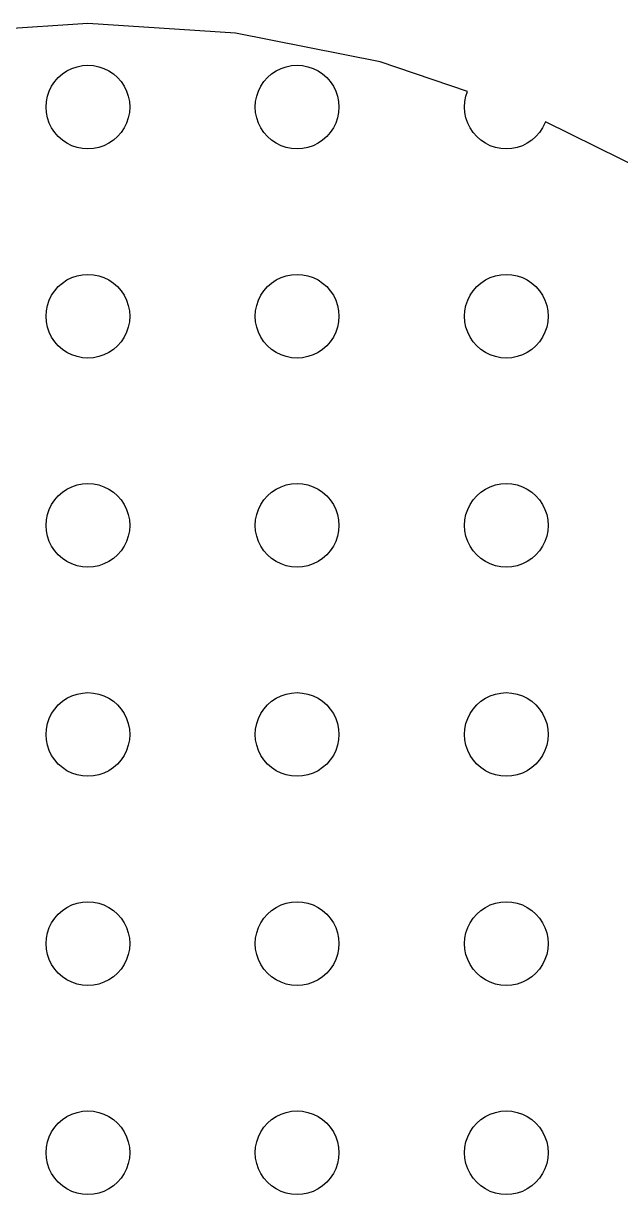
# Model space of a CAD drawing. Header units: metres. Extents: x -81 to 81, y -81 to 81.
# Drawn here: x -4.6 to 38.2, y -3 to 81 of the extents above; entities that cross this region are included whole.
import ezdxf

# ---------------------------------------------------------------- set-up
doc = ezdxf.new("R2010")
doc.units = ezdxf.units.M

msp = doc.modelspace()

# ---------------------------------------------------------------- linework, layer by layer
for p, q in [((0, 81), (-10.5726, 80.307)), ((10.5726, 80.307), (0, 81)), ((20.9643, 78.24), (10.5726, 80.307)), ((27.2179, 76.1172), (20.9643, 78.24)), ((-2.12131, 77.1213), (-1.82628, 77.3801)), ((-1.82628, 77.3801), (-1.5, 77.5981)), ((-1.5, 77.5981), (-1.14804, 77.7716)), ((-1.14804, 77.7716), (-0.77644, 77.8978)), ((-0.77644, 77.8978), (-0.39157, 77.9743)), ((-0.39157, 77.9743), (0, 78)), ((0, 78), (0.39157, 77.9743)), ((0.39157, 77.9743), (0.77644, 77.8978)), ((0.77644, 77.8978), (1.14804, 77.7716)), ((1.14804, 77.7716), (1.5, 77.5981)), ((1.5, 77.5981), (1.82628, 77.3801)), ((1.82628, 77.3801), (2.12131, 77.1213)), ((12.8787, 77.1213), (13.1737, 77.3801)), ((13.1737, 77.3801), (13.5, 77.5981)), ((13.5, 77.5981), (13.8519, 77.7716)), ((13.8519, 77.7716), (14.2235, 77.8978)), ((14.2235, 77.8978), (14.6084, 77.9743)), ((14.6084, 77.9743), (15, 78)), ((15, 78), (15.3916, 77.9743)), ((15.3916, 77.9743), (15.7764, 77.8978)), ((15.7764, 77.8978), (16.148, 77.7716)), ((16.148, 77.7716), (16.5, 77.5981)), ((16.5, 77.5981), (16.8263, 77.3801)), ((16.8263, 77.3801), (17.1213, 77.1213)), ((-2.77164, 76.148), (-2.59807, 76.5)), ((-2.59807, 76.5), (-2.38005, 76.8263)), ((-2.38005, 76.8263), (-2.12131, 77.1213)), ((2.12131, 77.1213), (2.38005, 76.8263)), ((2.38005, 76.8263), (2.59807, 76.5)), ((2.59807, 76.5), (2.77164, 76.148)), ((12.2283, 76.148), (12.4019, 76.5)), ((12.4019, 76.5), (12.6199, 76.8263)), ((12.6199, 76.8263), (12.8787, 77.1213)), ((17.1213, 77.1213), (17.3801, 76.8263)), ((17.3801, 76.8263), (17.5981, 76.5)), ((17.5981, 76.5), (17.7716, 76.148)), ((-2.97432, 75.3916), (-2.89777, 75.7765)), ((-2.89777, 75.7765), (-2.77164, 76.148)), ((2.77164, 76.148), (2.89777, 75.7765)), ((2.89777, 75.7765), (2.97432, 75.3916)), ((12.0257, 75.3916), (12.1022, 75.7765)), ((12.1022, 75.7765), (12.2283, 76.148)), ((17.7716, 76.148), (17.8978, 75.7765)), ((17.8978, 75.7765), (17.9743, 75.3916)), ((27.0257, 75.3916), (27.1022, 75.7765)), ((27.1022, 75.7765), (27.2179, 76.1172)), ((-3, 75), (-2.97432, 75.3916)), ((-2.97432, 74.6084), (-3, 75)), ((2.97432, 75.3916), (3, 75)), ((3, 75), (2.97432, 74.6084)), ((12, 75), (12.0257, 75.3916)), ((12.0257, 74.6084), (12, 75)), ((17.9743, 75.3916), (18, 75)), ((18, 75), (17.9743, 74.6084)), ((27, 75), (27.0257, 75.3916)), ((27.0257, 74.6084), (27, 75)), ((-2.89777, 74.2235), (-2.97432, 74.6084)), ((-2.77164, 73.8519), (-2.89777, 74.2235)), ((2.89777, 74.2235), (2.77164, 73.8519)), ((2.97432, 74.6084), (2.89777, 74.2235)), ((12.1022, 74.2235), (12.0257, 74.6084)), ((12.2283, 73.8519), (12.1022, 74.2235)), ((17.8978, 74.2235), (17.7716, 73.8519)), ((17.9743, 74.6084), (17.8978, 74.2235)), ((27.1022, 74.2235), (27.0257, 74.6084)), ((27.2283, 73.8519), (27.1022, 74.2235)), ((32.8028, 73.9439), (32.7716, 73.8519)), ((40.5, 70.1481), (32.8028, 73.9439)), ((-2.59807, 73.5), (-2.77164, 73.8519)), ((-2.38005, 73.1737), (-2.59807, 73.5)), ((-2.12131, 72.8787), (-2.38005, 73.1737)), ((2.38005, 73.1737), (2.12131, 72.8787)), ((2.59807, 73.5), (2.38005, 73.1737)), ((2.77164, 73.8519), (2.59807, 73.5)), ((12.4019, 73.5), (12.2283, 73.8519)), ((12.6199, 73.1737), (12.4019, 73.5)), ((12.8787, 72.8787), (12.6199, 73.1737)), ((17.3801, 73.1737), (17.1213, 72.8787)), ((17.5981, 73.5), (17.3801, 73.1737)), ((17.7716, 73.8519), (17.5981, 73.5)), ((27.4019, 73.5), (27.2283, 73.8519)), ((27.6199, 73.1737), (27.4019, 73.5)), ((27.8787, 72.8787), (27.6199, 73.1737)), ((32.3801, 73.1737), (32.1213, 72.8787)), ((32.5981, 73.5), (32.3801, 73.1737)), ((32.7716, 73.8519), (32.5981, 73.5)), ((-1.82628, 72.6199), (-2.12131, 72.8787)), ((-1.5, 72.4019), (-1.82628, 72.6199)), ((-1.14804, 72.2284), (-1.5, 72.4019)), ((1.5, 72.4019), (1.14804, 72.2284)), ((1.82628, 72.6199), (1.5, 72.4019)), ((2.12131, 72.8787), (1.82628, 72.6199)), ((13.1737, 72.6199), (12.8787, 72.8787)), ((13.5, 72.4019), (13.1737, 72.6199)), ((13.8519, 72.2284), (13.5, 72.4019)), ((16.5, 72.4019), (16.148, 72.2284)), ((16.8263, 72.6199), (16.5, 72.4019)), ((17.1213, 72.8787), (16.8263, 72.6199)), ((28.1737, 72.6199), (27.8787, 72.8787)), ((28.5, 72.4019), (28.1737, 72.6199)), ((28.8519, 72.2284), (28.5, 72.4019)), ((31.5, 72.4019), (31.148, 72.2284)), ((31.8263, 72.6199), (31.5, 72.4019)), ((32.1213, 72.8787), (31.8263, 72.6199)), ((-0.77644, 72.1022), (-1.14804, 72.2284)), ((-0.39157, 72.0257), (-0.77644, 72.1022)), ((0, 72), (-0.39157, 72.0257)), ((0.39157, 72.0257), (0, 72)), ((0.77644, 72.1022), (0.39157, 72.0257)), ((1.14804, 72.2284), (0.77644, 72.1022)), ((14.2235, 72.1022), (13.8519, 72.2284)), ((14.6084, 72.0257), (14.2235, 72.1022)), ((15, 72), (14.6084, 72.0257)), ((15.3916, 72.0257), (15, 72)), ((15.7764, 72.1022), (15.3916, 72.0257)), ((16.148, 72.2284), (15.7764, 72.1022)), ((29.2235, 72.1022), (28.8519, 72.2284)), ((29.6084, 72.0257), (29.2235, 72.1022)), ((30, 72), (29.6084, 72.0257)), ((30.3916, 72.0257), (30, 72)), ((30.7764, 72.1022), (30.3916, 72.0257)), ((31.148, 72.2284), (30.7764, 72.1022)), ((-0.39157, 62.9743), (0, 63)), ((0, 63), (0.39157, 62.9743)), ((14.6084, 62.9743), (15, 63)), ((15, 63), (15.3916, 62.9743)), ((29.6084, 62.9743), (30, 63)), ((30, 63), (30.3916, 62.9743)), ((-2.12131, 62.1213), (-1.82628, 62.3801)), ((-1.82628, 62.3801), (-1.5, 62.5981)), ((-1.5, 62.5981), (-1.14804, 62.7716)), ((-1.14804, 62.7716), (-0.77644, 62.8978)), ((-0.77644, 62.8978), (-0.39157, 62.9743)), ((0.39157, 62.9743), (0.77644, 62.8978)), ((0.77644, 62.8978), (1.14804, 62.7716)), ((1.14804, 62.7716), (1.5, 62.5981)), ((1.5, 62.5981), (1.82628, 62.3801)), ((1.82628, 62.3801), (2.12131, 62.1213)), ((12.8787, 62.1213), (13.1737, 62.3801)), ((13.1737, 62.3801), (13.5, 62.5981)), ((13.5, 62.5981), (13.8519, 62.7716)), ((13.8519, 62.7716), (14.2235, 62.8978)), ((14.2235, 62.8978), (14.6084, 62.9743)), ((15.3916, 62.9743), (15.7764, 62.8978)), ((15.7764, 62.8978), (16.148, 62.7716)), ((16.148, 62.7716), (16.5, 62.5981)), ((16.5, 62.5981), (16.8263, 62.3801)), ((16.8263, 62.3801), (17.1213, 62.1213)), ((27.8787, 62.1213), (28.1737, 62.3801)), ((28.1737, 62.3801), (28.5, 62.5981)), ((28.5, 62.5981), (28.8519, 62.7716)), ((28.8519, 62.7716), (29.2235, 62.8978)), ((29.2235, 62.8978), (29.6084, 62.9743)), ((30.3916, 62.9743), (30.7764, 62.8978)), ((30.7764, 62.8978), (31.148, 62.7716)), ((31.148, 62.7716), (31.5, 62.5981)), ((31.5, 62.5981), (31.8263, 62.3801)), ((31.8263, 62.3801), (32.1213, 62.1213)), ((-2.77164, 61.148), (-2.59807, 61.5)), ((-2.59807, 61.5), (-2.38005, 61.8263)), ((-2.38005, 61.8263), (-2.12131, 62.1213)), ((2.12131, 62.1213), (2.38005, 61.8263)), ((2.38005, 61.8263), (2.59807, 61.5)), ((2.59807, 61.5), (2.77164, 61.148)), ((12.2283, 61.148), (12.4019, 61.5)), ((12.4019, 61.5), (12.6199, 61.8263)), ((12.6199, 61.8263), (12.8787, 62.1213)), ((17.1213, 62.1213), (17.3801, 61.8263)), ((17.3801, 61.8263), (17.5981, 61.5)), ((17.5981, 61.5), (17.7716, 61.148)), ((27.2283, 61.148), (27.4019, 61.5)), ((27.4019, 61.5), (27.6199, 61.8263)), ((27.6199, 61.8263), (27.8787, 62.1213)), ((32.1213, 62.1213), (32.3801, 61.8263)), ((32.3801, 61.8263), (32.5981, 61.5)), ((32.5981, 61.5), (32.7716, 61.148)), ((-2.97432, 60.3916), (-2.89777, 60.7765)), ((-2.89777, 60.7765), (-2.77164, 61.148)), ((2.77164, 61.148), (2.89777, 60.7765)), ((2.89777, 60.7765), (2.97432, 60.3916)), ((12.0257, 60.3916), (12.1022, 60.7765)), ((12.1022, 60.7765), (12.2283, 61.148)), ((17.7716, 61.148), (17.8978, 60.7765)), ((17.8978, 60.7765), (17.9743, 60.3916)), ((27.0257, 60.3916), (27.1022, 60.7765)), ((27.1022, 60.7765), (27.2283, 61.148)), ((32.7716, 61.148), (32.8978, 60.7765)), ((32.8978, 60.7765), (32.9743, 60.3916)), ((-3, 60), (-2.97432, 60.3916)), ((-2.97432, 59.6084), (-3, 60)), ((2.97432, 60.3916), (3, 60)), ((3, 60), (2.97432, 59.6084)), ((12, 60), (12.0257, 60.3916)), ((12.0257, 59.6084), (12, 60)), ((17.9743, 60.3916), (18, 60)), ((18, 60), (17.9743, 59.6084)), ((27, 60), (27.0257, 60.3916)), ((27.0257, 59.6084), (27, 60)), ((32.9743, 60.3916), (33, 60)), ((33, 60), (32.9743, 59.6084)), ((-2.89777, 59.2235), (-2.97432, 59.6084)), ((-2.77164, 58.8519), (-2.89777, 59.2235)), ((-2.59807, 58.5), (-2.77164, 58.8519)), ((2.77164, 58.8519), (2.59807, 58.5)), ((2.89777, 59.2235), (2.77164, 58.8519)), ((2.97432, 59.6084), (2.89777, 59.2235)), ((12.1022, 59.2235), (12.0257, 59.6084)), ((12.2283, 58.8519), (12.1022, 59.2235)), ((12.4019, 58.5), (12.2283, 58.8519)), ((17.7716, 58.8519), (17.5981, 58.5)), ((17.8978, 59.2235), (17.7716, 58.8519)), ((17.9743, 59.6084), (17.8978, 59.2235)), ((27.1022, 59.2235), (27.0257, 59.6084)), ((27.2283, 58.8519), (27.1022, 59.2235)), ((27.4019, 58.5), (27.2283, 58.8519)), ((32.7716, 58.8519), (32.5981, 58.5)), ((32.8978, 59.2235), (32.7716, 58.8519)), ((32.9743, 59.6084), (32.8978, 59.2235)), ((-2.38005, 58.1737), (-2.59807, 58.5)), ((-2.12131, 57.8787), (-2.38005, 58.1737)), ((2.38005, 58.1737), (2.12131, 57.8787)), ((2.59807, 58.5), (2.38005, 58.1737)), ((12.6199, 58.1737), (12.4019, 58.5)), ((12.8787, 57.8787), (12.6199, 58.1737)), ((17.3801, 58.1737), (17.1213, 57.8787)), ((17.5981, 58.5), (17.3801, 58.1737)), ((27.6199, 58.1737), (27.4019, 58.5)), ((27.8787, 57.8787), (27.6199, 58.1737)), ((32.3801, 58.1737), (32.1213, 57.8787)), ((32.5981, 58.5), (32.3801, 58.1737)), ((-1.82628, 57.6199), (-2.12131, 57.8787)), ((-1.5, 57.4019), (-1.82628, 57.6199)), ((-1.14804, 57.2284), (-1.5, 57.4019)), ((-0.77644, 57.1022), (-1.14804, 57.2284)), ((1.14804, 57.2284), (0.77644, 57.1022)), ((1.5, 57.4019), (1.14804, 57.2284)), ((1.82628, 57.6199), (1.5, 57.4019)), ((2.12131, 57.8787), (1.82628, 57.6199)), ((13.1737, 57.6199), (12.8787, 57.8787)), ((13.5, 57.4019), (13.1737, 57.6199)), ((13.8519, 57.2284), (13.5, 57.4019)), ((14.2235, 57.1022), (13.8519, 57.2284)), ((16.148, 57.2284), (15.7764, 57.1022)), ((16.5, 57.4019), (16.148, 57.2284)), ((16.8263, 57.6199), (16.5, 57.4019)), ((17.1213, 57.8787), (16.8263, 57.6199)), ((28.1737, 57.6199), (27.8787, 57.8787)), ((28.5, 57.4019), (28.1737, 57.6199)), ((28.8519, 57.2284), (28.5, 57.4019)), ((29.2235, 57.1022), (28.8519, 57.2284)), ((31.148, 57.2284), (30.7764, 57.1022)), ((31.5, 57.4019), (31.148, 57.2284)), ((31.8263, 57.6199), (31.5, 57.4019)), ((32.1213, 57.8787), (31.8263, 57.6199)), ((-0.39157, 57.0257), (-0.77644, 57.1022)), ((0, 57), (-0.39157, 57.0257)), ((0.39157, 57.0257), (0, 57)), ((0.77644, 57.1022), (0.39157, 57.0257)), ((14.6084, 57.0257), (14.2235, 57.1022)), ((15, 57), (14.6084, 57.0257)), ((15.3916, 57.0257), (15, 57)), ((15.7764, 57.1022), (15.3916, 57.0257)), ((29.6084, 57.0257), (29.2235, 57.1022)), ((30, 57), (29.6084, 57.0257)), ((30.3916, 57.0257), (30, 57)), ((30.7764, 57.1022), (30.3916, 57.0257)), ((-1.14804, 47.7716), (-0.77644, 47.8978)), ((-0.77644, 47.8978), (-0.39157, 47.9743)), ((-0.39157, 47.9743), (0, 48)), ((0, 48), (0.39157, 47.9743)), ((0.39157, 47.9743), (0.77644, 47.8978)), ((0.77644, 47.8978), (1.14804, 47.7716)), ((13.8519, 47.7716), (14.2235, 47.8978)), ((14.2235, 47.8978), (14.6084, 47.9743)), ((14.6084, 47.9743), (15, 48)), ((15, 48), (15.3916, 47.9743)), ((15.3916, 47.9743), (15.7764, 47.8978)), ((15.7764, 47.8978), (16.148, 47.7716)), ((28.8519, 47.7716), (29.2235, 47.8978)), ((29.2235, 47.8978), (29.6084, 47.9743)), ((29.6084, 47.9743), (30, 48)), ((30, 48), (30.3916, 47.9743)), ((30.3916, 47.9743), (30.7764, 47.8978)), ((30.7764, 47.8978), (31.148, 47.7716)), ((-2.38005, 46.8263), (-2.12131, 47.1213)), ((-2.12131, 47.1213), (-1.82628, 47.3801)), ((-1.82628, 47.3801), (-1.5, 47.5981)), ((-1.5, 47.5981), (-1.14804, 47.7716)), ((1.14804, 47.7716), (1.5, 47.5981)), ((1.5, 47.5981), (1.82628, 47.3801)), ((1.82628, 47.3801), (2.12131, 47.1213)), ((2.12131, 47.1213), (2.38005, 46.8263)), ((12.6199, 46.8263), (12.8787, 47.1213)), ((12.8787, 47.1213), (13.1737, 47.3801)), ((13.1737, 47.3801), (13.5, 47.5981)), ((13.5, 47.5981), (13.8519, 47.7716)), ((16.148, 47.7716), (16.5, 47.5981)), ((16.5, 47.5981), (16.8263, 47.3801)), ((16.8263, 47.3801), (17.1213, 47.1213)), ((17.1213, 47.1213), (17.3801, 46.8263)), ((27.6199, 46.8263), (27.8787, 47.1213)), ((27.8787, 47.1213), (28.1737, 47.3801)), ((28.1737, 47.3801), (28.5, 47.5981)), ((28.5, 47.5981), (28.8519, 47.7716)), ((31.148, 47.7716), (31.5, 47.5981)), ((31.5, 47.5981), (31.8263, 47.3801)), ((31.8263, 47.3801), (32.1213, 47.1213)), ((32.1213, 47.1213), (32.3801, 46.8263)), ((-2.77164, 46.148), (-2.59807, 46.5)), ((-2.59807, 46.5), (-2.38005, 46.8263)), ((2.38005, 46.8263), (2.59807, 46.5)), ((2.59807, 46.5), (2.77164, 46.148)), ((12.2283, 46.148), (12.4019, 46.5)), ((12.4019, 46.5), (12.6199, 46.8263)), ((17.3801, 46.8263), (17.5981, 46.5)), ((17.5981, 46.5), (17.7716, 46.148)), ((27.2283, 46.148), (27.4019, 46.5)), ((27.4019, 46.5), (27.6199, 46.8263)), ((32.3801, 46.8263), (32.5981, 46.5)), ((32.5981, 46.5), (32.7716, 46.148)), ((-3, 45), (-2.97432, 45.3916)), ((-2.97432, 45.3916), (-2.89777, 45.7765)), ((-2.89777, 45.7765), (-2.77164, 46.148)), ((2.77164, 46.148), (2.89777, 45.7765)), ((2.89777, 45.7765), (2.97432, 45.3916)), ((2.97432, 45.3916), (3, 45)), ((12, 45), (12.0257, 45.3916)), ((12.0257, 45.3916), (12.1022, 45.7765)), ((12.1022, 45.7765), (12.2283, 46.148)), ((17.7716, 46.148), (17.8978, 45.7765)), ((17.8978, 45.7765), (17.9743, 45.3916)), ((17.9743, 45.3916), (18, 45)), ((27, 45), (27.0257, 45.3916)), ((27.0257, 45.3916), (27.1022, 45.7765)), ((27.1022, 45.7765), (27.2283, 46.148)), ((32.7716, 46.148), (32.8978, 45.7765)), ((32.8978, 45.7765), (32.9743, 45.3916)), ((32.9743, 45.3916), (33, 45)), ((-2.97432, 44.6084), (-3, 45)), ((-2.89777, 44.2235), (-2.97432, 44.6084)), ((2.97432, 44.6084), (2.89777, 44.2235)), ((3, 45), (2.97432, 44.6084)), ((12.0257, 44.6084), (12, 45)), ((12.1022, 44.2235), (12.0257, 44.6084)), ((17.9743, 44.6084), (17.8978, 44.2235)), ((18, 45), (17.9743, 44.6084)), ((27.0257, 44.6084), (27, 45)), ((27.1022, 44.2235), (27.0257, 44.6084)), ((32.9743, 44.6084), (32.8978, 44.2235)), ((33, 45), (32.9743, 44.6084)), ((-2.77164, 43.8519), (-2.89777, 44.2235)), ((-2.59807, 43.5), (-2.77164, 43.8519)), ((2.77164, 43.8519), (2.59807, 43.5)), ((2.89777, 44.2235), (2.77164, 43.8519)), ((12.2283, 43.8519), (12.1022, 44.2235)), ((12.4019, 43.5), (12.2283, 43.8519)), ((17.7716, 43.8519), (17.5981, 43.5)), ((17.8978, 44.2235), (17.7716, 43.8519)), ((27.2283, 43.8519), (27.1022, 44.2235)), ((27.4019, 43.5), (27.2283, 43.8519)), ((32.7716, 43.8519), (32.5981, 43.5)), ((32.8978, 44.2235), (32.7716, 43.8519)), ((-2.38005, 43.1737), (-2.59807, 43.5)), ((-2.12131, 42.8787), (-2.38005, 43.1737)), ((-1.82628, 42.6199), (-2.12131, 42.8787)), ((2.12131, 42.8787), (1.82628, 42.6199)), ((2.38005, 43.1737), (2.12131, 42.8787)), ((2.59807, 43.5), (2.38005, 43.1737)), ((12.6199, 43.1737), (12.4019, 43.5)), ((12.8787, 42.8787), (12.6199, 43.1737)), ((13.1737, 42.6199), (12.8787, 42.8787)), ((17.1213, 42.8787), (16.8263, 42.6199)), ((17.3801, 43.1737), (17.1213, 42.8787)), ((17.5981, 43.5), (17.3801, 43.1737)), ((27.6199, 43.1737), (27.4019, 43.5)), ((27.8787, 42.8787), (27.6199, 43.1737)), ((28.1737, 42.6199), (27.8787, 42.8787)), ((32.1213, 42.8787), (31.8263, 42.6199)), ((32.3801, 43.1737), (32.1213, 42.8787)), ((32.5981, 43.5), (32.3801, 43.1737)), ((-1.5, 42.4019), (-1.82628, 42.6199)), ((-1.14804, 42.2284), (-1.5, 42.4019)), ((-0.77644, 42.1022), (-1.14804, 42.2284)), ((-0.39157, 42.0257), (-0.77644, 42.1022)), ((0, 42), (-0.39157, 42.0257)), ((0.39157, 42.0257), (0, 42)), ((0.77644, 42.1022), (0.39157, 42.0257)), ((1.14804, 42.2284), (0.77644, 42.1022)), ((1.5, 42.4019), (1.14804, 42.2284)), ((1.82628, 42.6199), (1.5, 42.4019)), ((13.5, 42.4019), (13.1737, 42.6199)), ((13.8519, 42.2284), (13.5, 42.4019)), ((14.2235, 42.1022), (13.8519, 42.2284)), ((14.6084, 42.0257), (14.2235, 42.1022)), ((15, 42), (14.6084, 42.0257)), ((15.3916, 42.0257), (15, 42)), ((15.7764, 42.1022), (15.3916, 42.0257)), ((16.148, 42.2284), (15.7764, 42.1022)), ((16.5, 42.4019), (16.148, 42.2284)), ((16.8263, 42.6199), (16.5, 42.4019)), ((28.5, 42.4019), (28.1737, 42.6199)), ((28.8519, 42.2284), (28.5, 42.4019)), ((29.2235, 42.1022), (28.8519, 42.2284)), ((29.6084, 42.0257), (29.2235, 42.1022)), ((30, 42), (29.6084, 42.0257)), ((30.3916, 42.0257), (30, 42)), ((30.7764, 42.1022), (30.3916, 42.0257)), ((31.148, 42.2284), (30.7764, 42.1022)), ((31.5, 42.4019), (31.148, 42.2284)), ((31.8263, 42.6199), (31.5, 42.4019)), ((-1.5, 32.5981), (-1.14804, 32.7716)), ((-1.14804, 32.7716), (-0.77644, 32.8978)), ((-0.77644, 32.8978), (-0.39157, 32.9743)), ((-0.39157, 32.9743), (0, 33)), ((0, 33), (0.39157, 32.9743)), ((0.39157, 32.9743), (0.77644, 32.8978)), ((0.77644, 32.8978), (1.14804, 32.7716)), ((1.14804, 32.7716), (1.5, 32.5981)), ((13.5, 32.5981), (13.8519, 32.7716)), ((13.8519, 32.7716), (14.2235, 32.8978)), ((14.2235, 32.8978), (14.6084, 32.9743)), ((14.6084, 32.9743), (15, 33)), ((15, 33), (15.3916, 32.9743)), ((15.3916, 32.9743), (15.7764, 32.8978)), ((15.7764, 32.8978), (16.148, 32.7716)), ((16.148, 32.7716), (16.5, 32.5981)), ((28.5, 32.5981), (28.8519, 32.7716)), ((28.8519, 32.7716), (29.2235, 32.8978)), ((29.2235, 32.8978), (29.6084, 32.9743)), ((29.6084, 32.9743), (30, 33)), ((30, 33), (30.3916, 32.9743)), ((30.3916, 32.9743), (30.7764, 32.8978)), ((30.7764, 32.8978), (31.148, 32.7716)), ((31.148, 32.7716), (31.5, 32.5981)), ((-2.38005, 31.8263), (-2.12131, 32.1213)), ((-2.12131, 32.1213), (-1.82628, 32.3801)), ((-1.82628, 32.3801), (-1.5, 32.5981)), ((1.5, 32.5981), (1.82628, 32.3801)), ((1.82628, 32.3801), (2.12131, 32.1213)), ((2.12131, 32.1213), (2.38005, 31.8263)), ((12.6199, 31.8263), (12.8787, 32.1213)), ((12.8787, 32.1213), (13.1737, 32.3801)), ((13.1737, 32.3801), (13.5, 32.5981)), ((16.5, 32.5981), (16.8263, 32.3801)), ((16.8263, 32.3801), (17.1213, 32.1213)), ((17.1213, 32.1213), (17.3801, 31.8263)), ((27.6199, 31.8263), (27.8787, 32.1213)), ((27.8787, 32.1213), (28.1737, 32.3801)), ((28.1737, 32.3801), (28.5, 32.5981)), ((31.5, 32.5981), (31.8263, 32.3801)), ((31.8263, 32.3801), (32.1213, 32.1213)), ((32.1213, 32.1213), (32.3801, 31.8263)), ((-2.89777, 30.7764), (-2.77164, 31.148)), ((-2.77164, 31.148), (-2.59807, 31.5)), ((-2.59807, 31.5), (-2.38005, 31.8263)), ((2.38005, 31.8263), (2.59807, 31.5)), ((2.59807, 31.5), (2.77164, 31.148)), ((2.77164, 31.148), (2.89777, 30.7764)), ((12.1022, 30.7764), (12.2283, 31.148)), ((12.2283, 31.148), (12.4019, 31.5)), ((12.4019, 31.5), (12.6199, 31.8263)), ((17.3801, 31.8263), (17.5981, 31.5)), ((17.5981, 31.5), (17.7716, 31.148)), ((17.7716, 31.148), (17.8978, 30.7764)), ((27.1022, 30.7764), (27.2283, 31.148)), ((27.2283, 31.148), (27.4019, 31.5)), ((27.4019, 31.5), (27.6199, 31.8263)), ((32.3801, 31.8263), (32.5981, 31.5)), ((32.5981, 31.5), (32.7716, 31.148)), ((32.7716, 31.148), (32.8978, 30.7764)), ((-3, 30), (-2.97432, 30.3916)), ((-2.97432, 30.3916), (-2.89777, 30.7764)), ((2.89777, 30.7764), (2.97432, 30.3916)), ((2.97432, 30.3916), (3, 30)), ((12, 30), (12.0257, 30.3916)), ((12.0257, 30.3916), (12.1022, 30.7764)), ((17.8978, 30.7764), (17.9743, 30.3916)), ((17.9743, 30.3916), (18, 30)), ((27, 30), (27.0257, 30.3916)), ((27.0257, 30.3916), (27.1022, 30.7764)), ((32.8978, 30.7764), (32.9743, 30.3916)), ((32.9743, 30.3916), (33, 30)), ((-2.97432, 29.6084), (-3, 30)), ((-2.89777, 29.2235), (-2.97432, 29.6084)), ((2.97432, 29.6084), (2.89777, 29.2235)), ((3, 30), (2.97432, 29.6084)), ((12.0257, 29.6084), (12, 30)), ((12.1022, 29.2235), (12.0257, 29.6084)), ((17.9743, 29.6084), (17.8978, 29.2235)), ((18, 30), (17.9743, 29.6084)), ((27.0257, 29.6084), (27, 30)), ((27.1022, 29.2235), (27.0257, 29.6084)), ((32.9743, 29.6084), (32.8978, 29.2235)), ((33, 30), (32.9743, 29.6084)), ((-2.77164, 28.8519), (-2.89777, 29.2235)), ((-2.59807, 28.5), (-2.77164, 28.8519)), ((2.77164, 28.8519), (2.59807, 28.5)), ((2.89777, 29.2235), (2.77164, 28.8519)), ((12.2283, 28.8519), (12.1022, 29.2235)), ((12.4019, 28.5), (12.2283, 28.8519)), ((17.7716, 28.8519), (17.5981, 28.5)), ((17.8978, 29.2235), (17.7716, 28.8519)), ((27.2283, 28.8519), (27.1022, 29.2235)), ((27.4019, 28.5), (27.2283, 28.8519)), ((32.7716, 28.8519), (32.5981, 28.5)), ((32.8978, 29.2235), (32.7716, 28.8519)), ((-2.38005, 28.1737), (-2.59807, 28.5)), ((-2.12131, 27.8787), (-2.38005, 28.1737)), ((-1.82628, 27.6199), (-2.12131, 27.8787)), ((2.12131, 27.8787), (1.82628, 27.6199)), ((2.38005, 28.1737), (2.12131, 27.8787)), ((2.59807, 28.5), (2.38005, 28.1737)), ((12.6199, 28.1737), (12.4019, 28.5)), ((12.8787, 27.8787), (12.6199, 28.1737)), ((13.1737, 27.6199), (12.8787, 27.8787)), ((17.1213, 27.8787), (16.8263, 27.6199)), ((17.3801, 28.1737), (17.1213, 27.8787)), ((17.5981, 28.5), (17.3801, 28.1737)), ((27.6199, 28.1737), (27.4019, 28.5)), ((27.8787, 27.8787), (27.6199, 28.1737)), ((28.1737, 27.6199), (27.8787, 27.8787)), ((32.1213, 27.8787), (31.8263, 27.6199)), ((32.3801, 28.1737), (32.1213, 27.8787)), ((32.5981, 28.5), (32.3801, 28.1737)), ((-1.5, 27.4019), (-1.82628, 27.6199)), ((-1.14804, 27.2283), (-1.5, 27.4019)), ((-0.77644, 27.1022), (-1.14804, 27.2283)), ((-0.39157, 27.0257), (-0.77644, 27.1022)), ((0, 27), (-0.39157, 27.0257)), ((0.39157, 27.0257), (0, 27)), ((0.77644, 27.1022), (0.39157, 27.0257)), ((1.14804, 27.2283), (0.77644, 27.1022)), ((1.5, 27.4019), (1.14804, 27.2283)), ((1.82628, 27.6199), (1.5, 27.4019)), ((13.5, 27.4019), (13.1737, 27.6199)), ((13.8519, 27.2283), (13.5, 27.4019)), ((14.2235, 27.1022), (13.8519, 27.2283)), ((14.6084, 27.0257), (14.2235, 27.1022)), ((15, 27), (14.6084, 27.0257)), ((15.3916, 27.0257), (15, 27)), ((15.7764, 27.1022), (15.3916, 27.0257)), ((16.148, 27.2283), (15.7764, 27.1022)), ((16.5, 27.4019), (16.148, 27.2283)), ((16.8263, 27.6199), (16.5, 27.4019)), ((28.5, 27.4019), (28.1737, 27.6199)), ((28.8519, 27.2283), (28.5, 27.4019)), ((29.2235, 27.1022), (28.8519, 27.2283)), ((29.6084, 27.0257), (29.2235, 27.1022)), ((30, 27), (29.6084, 27.0257)), ((30.3916, 27.0257), (30, 27)), ((30.7764, 27.1022), (30.3916, 27.0257)), ((31.148, 27.2283), (30.7764, 27.1022)), ((31.5, 27.4019), (31.148, 27.2283)), ((31.8263, 27.6199), (31.5, 27.4019)), ((-1.5, 17.5981), (-1.14804, 17.7716)), ((-1.14804, 17.7716), (-0.77644, 17.8978)), ((-0.77644, 17.8978), (-0.39157, 17.9743)), ((-0.39157, 17.9743), (0, 18)), ((0, 18), (0.39157, 17.9743)), ((0.39157, 17.9743), (0.77644, 17.8978)), ((0.77644, 17.8978), (1.14804, 17.7716)), ((1.14804, 17.7716), (1.5, 17.5981)), ((13.5, 17.5981), (13.8519, 17.7716)), ((13.8519, 17.7716), (14.2235, 17.8978)), ((14.2235, 17.8978), (14.6084, 17.9743)), ((14.6084, 17.9743), (15, 18)), ((15, 18), (15.3916, 17.9743)), ((15.3916, 17.9743), (15.7764, 17.8978)), ((15.7764, 17.8978), (16.148, 17.7716)), ((16.148, 17.7716), (16.5, 17.5981)), ((28.5, 17.5981), (28.8519, 17.7716)), ((28.8519, 17.7716), (29.2235, 17.8978)), ((29.2235, 17.8978), (29.6084, 17.9743)), ((29.6084, 17.9743), (30, 18)), ((30, 18), (30.3916, 17.9743)), ((30.3916, 17.9743), (30.7764, 17.8978)), ((30.7764, 17.8978), (31.148, 17.7716)), ((31.148, 17.7716), (31.5, 17.5981)), ((-2.59807, 16.5), (-2.38005, 16.8263)), ((-2.38005, 16.8263), (-2.12131, 17.1213)), ((-2.12131, 17.1213), (-1.82628, 17.3801)), ((-1.82628, 17.3801), (-1.5, 17.5981)), ((1.5, 17.5981), (1.82628, 17.3801)), ((1.82628, 17.3801), (2.12131, 17.1213)), ((2.12131, 17.1213), (2.38005, 16.8263)), ((2.38005, 16.8263), (2.59807, 16.5)), ((12.4019, 16.5), (12.6199, 16.8263)), ((12.6199, 16.8263), (12.8787, 17.1213)), ((12.8787, 17.1213), (13.1737, 17.3801)), ((13.1737, 17.3801), (13.5, 17.5981)), ((16.5, 17.5981), (16.8263, 17.3801)), ((16.8263, 17.3801), (17.1213, 17.1213)), ((17.1213, 17.1213), (17.3801, 16.8263)), ((17.3801, 16.8263), (17.5981, 16.5)), ((27.4019, 16.5), (27.6199, 16.8263)), ((27.6199, 16.8263), (27.8787, 17.1213)), ((27.8787, 17.1213), (28.1737, 17.3801)), ((28.1737, 17.3801), (28.5, 17.5981)), ((31.5, 17.5981), (31.8263, 17.3801)), ((31.8263, 17.3801), (32.1213, 17.1213)), ((32.1213, 17.1213), (32.3801, 16.8263)), ((32.3801, 16.8263), (32.5981, 16.5)), ((-2.89777, 15.7764), (-2.77164, 16.148)), ((-2.77164, 16.148), (-2.59807, 16.5)), ((2.59807, 16.5), (2.77164, 16.148)), ((2.77164, 16.148), (2.89777, 15.7764)), ((12.1022, 15.7764), (12.2283, 16.148)), ((12.2283, 16.148), (12.4019, 16.5)), ((17.5981, 16.5), (17.7716, 16.148)), ((17.7716, 16.148), (17.8978, 15.7764)), ((27.1022, 15.7764), (27.2283, 16.148)), ((27.2283, 16.148), (27.4019, 16.5)), ((32.5981, 16.5), (32.7716, 16.148)), ((32.7716, 16.148), (32.8978, 15.7764)), ((-3, 15), (-2.97432, 15.3916)), ((-2.97432, 15.3916), (-2.89777, 15.7764)), ((2.89777, 15.7764), (2.97432, 15.3916)), ((2.97432, 15.3916), (3, 15)), ((12, 15), (12.0257, 15.3916)), ((12.0257, 15.3916), (12.1022, 15.7764)), ((17.8978, 15.7764), (17.9743, 15.3916)), ((17.9743, 15.3916), (18, 15)), ((27, 15), (27.0257, 15.3916)), ((27.0257, 15.3916), (27.1022, 15.7764)), ((32.8978, 15.7764), (32.9743, 15.3916)), ((32.9743, 15.3916), (33, 15)), ((-2.97432, 14.6084), (-3, 15)), ((-2.89777, 14.2235), (-2.97432, 14.6084)), ((2.97432, 14.6084), (2.89777, 14.2235)), ((3, 15), (2.97432, 14.6084)), ((12.0257, 14.6084), (12, 15)), ((12.1022, 14.2235), (12.0257, 14.6084)), ((17.9743, 14.6084), (17.8978, 14.2235)), ((18, 15), (17.9743, 14.6084)), ((27.0257, 14.6084), (27, 15)), ((27.1022, 14.2235), (27.0257, 14.6084)), ((32.9743, 14.6084), (32.8978, 14.2235)), ((33, 15), (32.9743, 14.6084)), ((-2.77164, 13.8519), (-2.89777, 14.2235)), ((-2.59807, 13.5), (-2.77164, 13.8519)), ((-2.38005, 13.1737), (-2.59807, 13.5)), ((2.59807, 13.5), (2.38005, 13.1737)), ((2.77164, 13.8519), (2.59807, 13.5)), ((2.89777, 14.2235), (2.77164, 13.8519)), ((12.2283, 13.8519), (12.1022, 14.2235)), ((12.4019, 13.5), (12.2283, 13.8519)), ((12.6199, 13.1737), (12.4019, 13.5)), ((17.5981, 13.5), (17.3801, 13.1737)), ((17.7716, 13.8519), (17.5981, 13.5)), ((17.8978, 14.2235), (17.7716, 13.8519)), ((27.2283, 13.8519), (27.1022, 14.2235)), ((27.4019, 13.5), (27.2283, 13.8519)), ((27.6199, 13.1737), (27.4019, 13.5)), ((32.5981, 13.5), (32.3801, 13.1737)), ((32.7716, 13.8519), (32.5981, 13.5)), ((32.8978, 14.2235), (32.7716, 13.8519)), ((-2.12131, 12.8787), (-2.38005, 13.1737)), ((-1.82628, 12.6199), (-2.12131, 12.8787)), ((-1.5, 12.4019), (-1.82628, 12.6199)), ((1.82628, 12.6199), (1.5, 12.4019)), ((2.12131, 12.8787), (1.82628, 12.6199)), ((2.38005, 13.1737), (2.12131, 12.8787)), ((12.8787, 12.8787), (12.6199, 13.1737)), ((13.1737, 12.6199), (12.8787, 12.8787)), ((13.5, 12.4019), (13.1737, 12.6199)), ((16.8263, 12.6199), (16.5, 12.4019)), ((17.1213, 12.8787), (16.8263, 12.6199)), ((17.3801, 13.1737), (17.1213, 12.8787)), ((27.8787, 12.8787), (27.6199, 13.1737)), ((28.1737, 12.6199), (27.8787, 12.8787)), ((28.5, 12.4019), (28.1737, 12.6199)), ((31.8263, 12.6199), (31.5, 12.4019)), ((32.1213, 12.8787), (31.8263, 12.6199)), ((32.3801, 13.1737), (32.1213, 12.8787)), ((-1.14804, 12.2283), (-1.5, 12.4019)), ((-0.77644, 12.1022), (-1.14804, 12.2283)), ((-0.39157, 12.0257), (-0.77644, 12.1022)), ((0, 12), (-0.39157, 12.0257)), ((0.39157, 12.0257), (0, 12)), ((0.77644, 12.1022), (0.39157, 12.0257)), ((1.14804, 12.2283), (0.77644, 12.1022)), ((1.5, 12.4019), (1.14804, 12.2283)), ((13.8519, 12.2283), (13.5, 12.4019)), ((14.2235, 12.1022), (13.8519, 12.2283)), ((14.6084, 12.0257), (14.2235, 12.1022)), ((15, 12), (14.6084, 12.0257)), ((15.3916, 12.0257), (15, 12)), ((15.7764, 12.1022), (15.3916, 12.0257)), ((16.148, 12.2283), (15.7764, 12.1022)), ((16.5, 12.4019), (16.148, 12.2283)), ((28.8519, 12.2283), (28.5, 12.4019)), ((29.2235, 12.1022), (28.8519, 12.2283)), ((29.6084, 12.0257), (29.2235, 12.1022)), ((30, 12), (29.6084, 12.0257)), ((30.3916, 12.0257), (30, 12)), ((30.7764, 12.1022), (30.3916, 12.0257)), ((31.148, 12.2283), (30.7764, 12.1022)), ((31.5, 12.4019), (31.148, 12.2283)), ((-1.82628, 2.38005), (-1.5, 2.59807)), ((-1.5, 2.59807), (-1.14804, 2.77164)), ((-1.14804, 2.77164), (-0.77644, 2.89777)), ((-0.77644, 2.89777), (-0.39157, 2.97432)), ((-0.39157, 2.97432), (0, 3)), ((0, 3), (0.39157, 2.97432)), ((0.39157, 2.97432), (0.77644, 2.89777)), ((0.77644, 2.89777), (1.14804, 2.77164)), ((1.14804, 2.77164), (1.5, 2.59807)), ((1.5, 2.59807), (1.82628, 2.38005)), ((13.1737, 2.38005), (13.5, 2.59807)), ((13.5, 2.59807), (13.8519, 2.77164)), ((13.8519, 2.77164), (14.2235, 2.89777)), ((14.2235, 2.89777), (14.6084, 2.97432)), ((14.6084, 2.97432), (15, 3)), ((15, 3), (15.3916, 2.97432)), ((15.3916, 2.97432), (15.7764, 2.89777)), ((15.7764, 2.89777), (16.148, 2.77164)), ((16.148, 2.77164), (16.5, 2.59807)), ((16.5, 2.59807), (16.8263, 2.38005)), ((28.1737, 2.38005), (28.5, 2.59807)), ((28.5, 2.59807), (28.8519, 2.77164)), ((28.8519, 2.77164), (29.2235, 2.89777)), ((29.2235, 2.89777), (29.6084, 2.97432)), ((29.6084, 2.97432), (30, 3)), ((30, 3), (30.3916, 2.97432)), ((30.3916, 2.97432), (30.7764, 2.89777)), ((30.7764, 2.89777), (31.148, 2.77164)), ((31.148, 2.77164), (31.5, 2.59807)), ((31.5, 2.59807), (31.8263, 2.38005)), ((-2.59807, 1.5), (-2.38005, 1.82628)), ((-2.38005, 1.82628), (-2.12131, 2.12131)), ((-2.12131, 2.12131), (-1.82628, 2.38005)), ((1.82628, 2.38005), (2.12131, 2.12131)), ((2.12131, 2.12131), (2.38005, 1.82628)), ((2.38005, 1.82628), (2.59807, 1.5)), ((12.4019, 1.5), (12.6199, 1.82628)), ((12.6199, 1.82628), (12.8787, 2.12131)), ((12.8787, 2.12131), (13.1737, 2.38005)), ((16.8263, 2.38005), (17.1213, 2.12131)), ((17.1213, 2.12131), (17.3801, 1.82628)), ((17.3801, 1.82628), (17.5981, 1.5)), ((27.4019, 1.5), (27.6199, 1.82628)), ((27.6199, 1.82628), (27.8787, 2.12131)), ((27.8787, 2.12131), (28.1737, 2.38005)), ((31.8263, 2.38005), (32.1213, 2.12131)), ((32.1213, 2.12131), (32.3801, 1.82628)), ((32.3801, 1.82628), (32.5981, 1.5)), ((-2.89777, 0.77644), (-2.77164, 1.14804)), ((-2.77164, 1.14804), (-2.59807, 1.5)), ((2.59807, 1.5), (2.77164, 1.14804)), ((2.77164, 1.14804), (2.89777, 0.77644)), ((12.1022, 0.77644), (12.2283, 1.14804)), ((12.2283, 1.14804), (12.4019, 1.5)), ((17.5981, 1.5), (17.7716, 1.14804)), ((17.7716, 1.14804), (17.8978, 0.77644)), ((27.1022, 0.77644), (27.2283, 1.14804)), ((27.2283, 1.14804), (27.4019, 1.5)), ((32.5981, 1.5), (32.7716, 1.14804)), ((32.7716, 1.14804), (32.8978, 0.77644)), ((-3, 0), (-2.97432, 0.39157)), ((-2.97432, -0.39157), (-3, 0)), ((-2.97432, 0.39157), (-2.89777, 0.77644)), ((2.89777, 0.77644), (2.97432, 0.39157)), ((2.97432, 0.39157), (3, 0)), ((3, 0), (2.97432, -0.39157)), ((12, 0), (12.0257, 0.39157)), ((12.0257, -0.39157), (12, 0)), ((12.0257, 0.39157), (12.1022, 0.77644)), ((17.8978, 0.77644), (17.9743, 0.39157)), ((17.9743, 0.39157), (18, 0)), ((18, 0), (17.9743, -0.39157)), ((27, 0), (27.0257, 0.39157)), ((27.0257, -0.39157), (27, 0)), ((27.0257, 0.39157), (27.1022, 0.77644)), ((32.8978, 0.77644), (32.9743, 0.39157)), ((32.9743, 0.39157), (33, 0)), ((33, 0), (32.9743, -0.39157)), ((-2.89777, -0.77644), (-2.97432, -0.39157)), ((-2.77164, -1.14804), (-2.89777, -0.77644)), ((2.89777, -0.77644), (2.77164, -1.14804)), ((2.97432, -0.39157), (2.89777, -0.77644)), ((12.1022, -0.77644), (12.0257, -0.39157)), ((12.2283, -1.14804), (12.1022, -0.77644)), ((17.8978, -0.77644), (17.7716, -1.14804)), ((17.9743, -0.39157), (17.8978, -0.77644)), ((27.1022, -0.77644), (27.0257, -0.39157)), ((27.2283, -1.14804), (27.1022, -0.77644)), ((32.8978, -0.77644), (32.7716, -1.14804)), ((32.9743, -0.39157), (32.8978, -0.77644)), ((-2.59807, -1.5), (-2.77164, -1.14804)), ((-2.38005, -1.82628), (-2.59807, -1.5)), ((2.59807, -1.5), (2.38005, -1.82628)), ((2.77164, -1.14804), (2.59807, -1.5)), ((12.4019, -1.5), (12.2283, -1.14804)), ((12.6199, -1.82628), (12.4019, -1.5)), ((17.5981, -1.5), (17.3801, -1.82628)), ((17.7716, -1.14804), (17.5981, -1.5)), ((27.4019, -1.5), (27.2283, -1.14804)), ((27.6199, -1.82628), (27.4019, -1.5)), ((32.5981, -1.5), (32.3801, -1.82628)), ((32.7716, -1.14804), (32.5981, -1.5)), ((-2.12131, -2.12131), (-2.38005, -1.82628)), ((-1.82628, -2.38005), (-2.12131, -2.12131)), ((-1.5, -2.59807), (-1.82628, -2.38005)), ((1.82628, -2.38005), (1.5, -2.59807)), ((2.12131, -2.12131), (1.82628, -2.38005)), ((2.38005, -1.82628), (2.12131, -2.12131)), ((12.8787, -2.12131), (12.6199, -1.82628)), ((13.1737, -2.38005), (12.8787, -2.12131)), ((13.5, -2.59807), (13.1737, -2.38005)), ((16.8263, -2.38005), (16.5, -2.59807)), ((17.1213, -2.12131), (16.8263, -2.38005)), ((17.3801, -1.82628), (17.1213, -2.12131)), ((27.8787, -2.12131), (27.6199, -1.82628)), ((28.1737, -2.38005), (27.8787, -2.12131)), ((28.5, -2.59807), (28.1737, -2.38005)), ((31.8263, -2.38005), (31.5, -2.59807)), ((32.1213, -2.12131), (31.8263, -2.38005)), ((32.3801, -1.82628), (32.1213, -2.12131)), ((-1.14804, -2.77164), (-1.5, -2.59807)), ((-0.77644, -2.89777), (-1.14804, -2.77164)), ((-0.39157, -2.97432), (-0.77644, -2.89777)), ((0, -3), (-0.39157, -2.97432)), ((0.39157, -2.97432), (0, -3)), ((0.77644, -2.89777), (0.39157, -2.97432)), ((1.14804, -2.77164), (0.77644, -2.89777)), ((1.5, -2.59807), (1.14804, -2.77164)), ((13.8519, -2.77164), (13.5, -2.59807)), ((14.2235, -2.89777), (13.8519, -2.77164)), ((14.6084, -2.97432), (14.2235, -2.89777)), ((15, -3), (14.6084, -2.97432)), ((15.3916, -2.97432), (15, -3)), ((15.7764, -2.89777), (15.3916, -2.97432)), ((16.148, -2.77164), (15.7764, -2.89777)), ((16.5, -2.59807), (16.148, -2.77164)), ((28.8519, -2.77164), (28.5, -2.59807)), ((29.2235, -2.89777), (28.8519, -2.77164)), ((29.6084, -2.97432), (29.2235, -2.89777)), ((30, -3), (29.6084, -2.97432)), ((30.3916, -2.97432), (30, -3)), ((30.7764, -2.89777), (30.3916, -2.97432)), ((31.148, -2.77164), (30.7764, -2.89777)), ((31.5, -2.59807), (31.148, -2.77164))]:
    msp.add_line(p, q)

doc.saveas('drawing.dxf')
